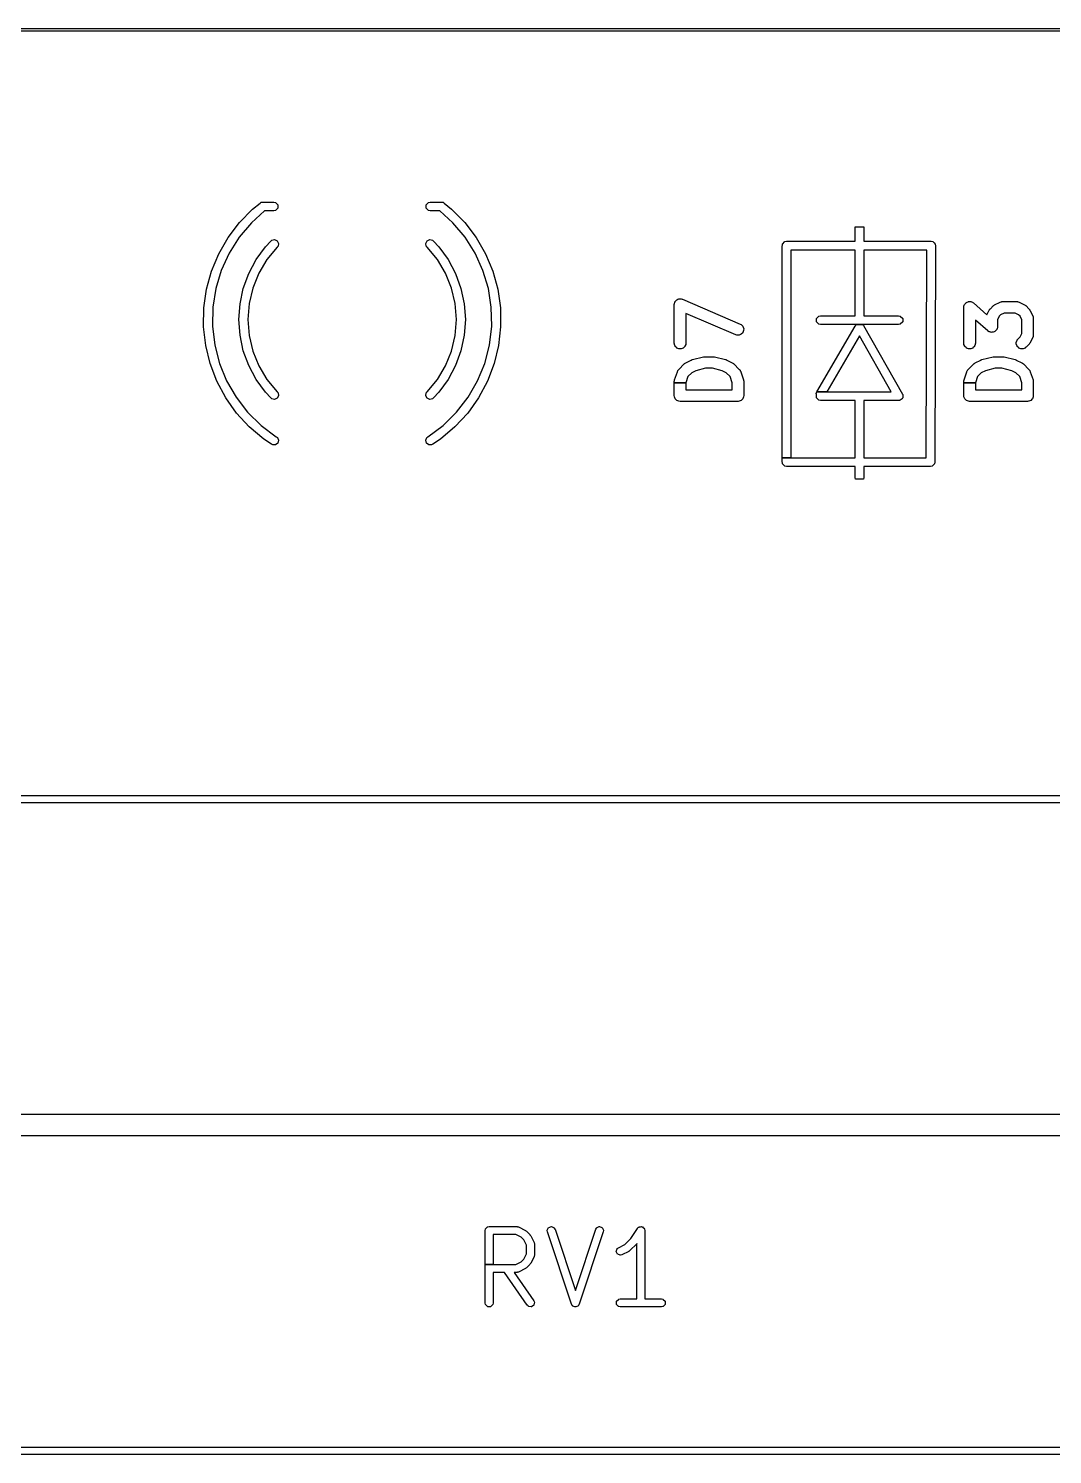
# Model space of a CAD drawing. Extents: x 110 to 212, y -82 to -34.
# Drawn here: x 142.03 to 156.18, y -57.67 to -37.98 of the extents above; entities that cross this region are included whole.
import ezdxf

# ---------------------------------------------------------------- set-up
doc = ezdxf.new("R2010")
doc.units = 0
doc.layers.add('BLACK', color=7, linetype='CONTINUOUS')

msp = doc.modelspace()

# ---------------------------------------------------------------- linework, layer by layer
at = {"layer": 'BLACK', "linetype": 'CONTINUOUS'}
for p, q in [((113.5, -37.98095), (194.5, -37.98095)), ((194.480954, -38.01905), (113.5, -38.01905)), ((144.943819, -40.659315), (145.125458, -40.473642)), ((145.287469, -40.5), (145.108235, -40.662879)), ((145.125458, -40.473642), (145.227232, -40.392965)), ((145.227232, -40.392965), (145.242515, -40.380861)), ((145.242515, -40.380861), (145.281472, -40.379242)), ((145.281472, -40.379242), (145.282612, -40.38)), ((145.282612, -40.38), (145.42, -40.38)), ((145.42, -40.5), (145.287469, -40.5)), ((145.42, -40.38), (145.442961, -40.384567)), ((145.442961, -40.495433), (145.42, -40.5)), ((145.442961, -40.384567), (145.475433, -40.417039)), ((145.475433, -40.462961), (145.442961, -40.495433)), ((145.475433, -40.417039), (145.475433, -40.462961)), ((147.524567, -40.417039), (147.557039, -40.384567)), ((147.524567, -40.462961), (147.524567, -40.417039)), ((147.557039, -40.495433), (147.524567, -40.462961)), ((147.557039, -40.384567), (147.58, -40.38)), ((147.58, -40.5), (147.557039, -40.495433)), ((147.58, -40.38), (147.717388, -40.38)), ((147.71253, -40.5), (147.58, -40.5)), ((147.891764, -40.66288), (147.71253, -40.5)), ((147.717388, -40.38), (147.718528, -40.379242)), ((147.718528, -40.379242), (147.757485, -40.380861)), ((147.757485, -40.380861), (147.772768, -40.392965)), ((147.772768, -40.392965), (147.772767, -40.392966)), ((147.772767, -40.392966), (147.874541, -40.473643)), ((147.874541, -40.473643), (148.05618, -40.659316)), ((144.787065, -40.866427), (144.943819, -40.659315)), ((145.108235, -40.662879), (144.940278, -40.863264)), ((148.059721, -40.863265), (147.891764, -40.66288)), ((148.05618, -40.659316), (148.212934, -40.866428)), ((153.45, -40.92), (153.45, -40.72)), ((153.45, -40.72), (153.57, -40.72)), ((153.57, -40.72), (153.57, -40.92)), ((144.657702, -41.091666), (144.787065, -40.866427)), ((144.940278, -40.863264), (144.800947, -41.084512)), ((145.301185, -40.99584), (145.376801, -40.917401)), ((145.3768, -40.917401), (145.390329, -40.903364)), ((145.376801, -40.917401), (145.3768, -40.917401)), ((145.390329, -40.903364), (145.428721, -40.896557)), ((145.428721, -40.896557), (145.463781, -40.913616)), ((145.463781, -40.913616), (145.482119, -40.948025)), ((145.482119, -40.948025), (145.476729, -40.986641)), ((147.517881, -40.948025), (147.536219, -40.913616)), ((147.523271, -40.986641), (147.517881, -40.948025)), ((147.536219, -40.913616), (147.571279, -40.896557)), ((147.571279, -40.896557), (147.609671, -40.903364)), ((147.609671, -40.903364), (147.6232, -40.917401)), ((147.6232, -40.917401), (147.623199, -40.917401)), ((147.623199, -40.917401), (147.698815, -40.99584)), ((148.199052, -41.084512), (148.059721, -40.863265)), ((148.212934, -40.866428), (148.342297, -41.091666)), ((152.444567, -40.957039), (152.477039, -40.924567)), ((152.444567, -40.967039), (152.444567, -40.957039)), ((152.477039, -40.924567), (152.5, -40.92)), ((152.5, -40.92), (153.45, -40.92)), ((153.57, -40.92), (154.5, -40.92)), ((154.5, -40.92), (154.522961, -40.924567)), ((154.522961, -40.924567), (154.523037, -40.924643)), ((154.523037, -40.924643), (154.523146, -40.924644)), ((154.523146, -40.924644), (154.539252, -40.940858)), ((154.539252, -40.940858), (154.555433, -40.957039)), ((154.555433, -40.957039), (154.555433, -40.957147)), ((154.555433, -40.957147), (154.555509, -40.957224)), ((154.555509, -40.957224), (154.56, -40.9802)), ((144.557798, -41.331429), (144.657702, -41.091666)), ((144.800947, -41.084512), (144.692799, -41.322561)), ((145.173243, -41.172225), (145.301185, -40.99584)), ((145.463201, -41.000678), (145.322681, -41.170833)), ((145.476729, -40.986641), (145.4632, -41.000677)), ((145.4632, -41.000677), (145.463201, -41.000678)), ((147.5368, -41.000677), (147.523271, -40.986641)), ((147.536799, -41.000678), (147.5368, -41.000677)), ((147.677319, -41.170833), (147.536799, -41.000678)), ((147.698815, -40.99584), (147.826757, -41.172225)), ((148.3072, -41.322561), (148.199052, -41.084512)), ((148.342297, -41.091666), (148.442201, -41.33143)), ((152.44, -40.99), (152.444567, -40.967039)), ((152.44, -43.91), (152.44, -40.99)), ((153.45, -41.04), (152.56, -41.04)), ((152.56, -41.04), (152.56, -43.91)), ((153.45, -41.95), (153.45, -41.04)), ((154.439799, -41.04), (153.57, -41.04)), ((153.57, -41.04), (153.57, -41.95)), ((154.4302, -43.91), (154.439799, -41.04)), ((154.56, -40.9802), (154.55, -43.970201)), ((144.488952, -41.581884), (144.557798, -41.331429)), ((144.692799, -41.322561), (144.617818, -41.573044)), ((145.071061, -41.364683), (145.173243, -41.172225)), ((145.322681, -41.170833), (145.209811, -41.360462)), ((147.790189, -41.360462), (147.677319, -41.170833)), ((147.826757, -41.172225), (147.928939, -41.364683)), ((148.382181, -41.573044), (148.3072, -41.322561)), ((148.442201, -41.33143), (148.511047, -41.581884)), ((144.996622, -41.569476), (145.071061, -41.364683)), ((145.209811, -41.360462), (145.127241, -41.56511)), ((147.872759, -41.56511), (147.790189, -41.360462)), ((147.928939, -41.364683), (148.003378, -41.569476)), ((144.452265, -41.839025), (144.488952, -41.581884)), ((144.617818, -41.573044), (144.577382, -41.831362)), ((144.951373, -41.782628), (144.996622, -41.569476)), ((145.127241, -41.56511), (145.07691, -41.779971)), ((147.92309, -41.779971), (147.872759, -41.56511)), ((148.003378, -41.569476), (148.048627, -41.782628)), ((148.422617, -41.831362), (148.382181, -41.573044)), ((148.511047, -41.581884), (148.547734, -41.839025)), ((150.957912, -41.762795), (150.963316, -41.74975)), ((150.963316, -41.74975), (150.963837, -41.748968)), ((150.963837, -41.748968), (150.963853, -41.748932)), ((150.963853, -41.748932), (150.964145, -41.748506)), ((150.964145, -41.748506), (150.964394, -41.748134)), ((150.964394, -41.748134), (150.964418, -41.748109)), ((150.964418, -41.748109), (150.964955, -41.747329)), ((150.964955, -41.747329), (150.975073, -41.737453)), ((150.975073, -41.737453), (150.985092, -41.727436)), ((150.985092, -41.727436), (150.985879, -41.726908)), ((150.985879, -41.726908), (150.985904, -41.726885)), ((150.985904, -41.726885), (150.986272, -41.726645)), ((150.986272, -41.726645), (150.986705, -41.726356)), ((150.986705, -41.726356), (150.986741, -41.72634)), ((150.986741, -41.72634), (150.987534, -41.725826)), ((150.987534, -41.725826), (151.00066, -41.720574)), ((151.00066, -41.720574), (151.01375, -41.715153)), ((151.01375, -41.715153), (151.014672, -41.714969)), ((151.014672, -41.714969), (151.014702, -41.714958)), ((151.014702, -41.714958), (151.015185, -41.714867)), ((151.015185, -41.714867), (151.015663, -41.714773)), ((151.015663, -41.714773), (151.015694, -41.714773)), ((151.015694, -41.714773), (151.016622, -41.7146)), ((151.016622, -41.7146), (151.030802, -41.714773)), ((151.030802, -41.714773), (151.044927, -41.714773)), ((151.044927, -41.714773), (151.04585, -41.714956)), ((151.04585, -41.714956), (151.045887, -41.714957)), ((151.045887, -41.714957), (151.047332, -41.71519)), ((151.047332, -41.71519), (151.061349, -41.719629)), ((151.061349, -41.719629), (151.061809, -41.7198)), ((151.061809, -41.7198), (151.861809, -42.062658)), ((144.448322, -42.098739), (144.452265, -41.839025)), ((144.577382, -41.831362), (144.572231, -42.092776)), ((144.936192, -42), (144.951373, -41.782628)), ((145.07691, -41.779971), (145.060001, -42)), ((147.939999, -42), (147.92309, -41.779971)), ((148.048627, -41.782628), (148.063808, -42)), ((148.427768, -42.092776), (148.422617, -41.831362)), ((148.547734, -41.839025), (148.551677, -42.098739)), ((150.950295, -41.793332), (150.950319, -41.792842)), ((150.950295, -42.326666), (150.950295, -41.793332)), ((150.950319, -41.792842), (150.95176, -41.77821)), ((150.95176, -41.77821), (150.952115, -41.776791)), ((150.952115, -41.776791), (150.952128, -41.776759)), ((150.952128, -41.776759), (150.952324, -41.775836)), ((150.952324, -41.775836), (150.957912, -41.762795)), ((151.798781, -42.209722), (151.110295, -41.914655)), ((151.110295, -41.914655), (151.110295, -42.326666)), ((154.950295, -41.831428), (154.950319, -41.830938)), ((154.950295, -42.326666), (154.950295, -41.831428)), ((154.950319, -41.830938), (154.95104, -41.823609)), ((154.950937, -41.822054), (154.951189, -41.820122)), ((154.95104, -41.823609), (154.950937, -41.822054)), ((154.951189, -41.820122), (154.951463, -41.819308)), ((154.951463, -41.819308), (154.95176, -41.816305)), ((154.95176, -41.816305), (154.952117, -41.814883)), ((154.952117, -41.814883), (154.956715, -41.80378)), ((154.956715, -41.80378), (154.960565, -41.792399)), ((154.960565, -41.792399), (154.961536, -41.790711)), ((154.961536, -41.790711), (154.962662, -41.789422)), ((154.962662, -41.789422), (154.963317, -41.787844)), ((154.963317, -41.787844), (154.964399, -41.786225)), ((154.964399, -41.786225), (154.972886, -41.777736)), ((154.972886, -41.777736), (154.980808, -41.768684)), ((154.980808, -41.768684), (154.982353, -41.767496)), ((154.982353, -41.767496), (154.983884, -41.766738)), ((154.983884, -41.766738), (154.985092, -41.765531)), ((154.985092, -41.765531), (154.986713, -41.764449)), ((154.986713, -41.764449), (154.997809, -41.759851)), ((154.997809, -41.759851), (155.008587, -41.754523)), ((155.008587, -41.754523), (155.010469, -41.754016)), ((155.010469, -41.754016), (155.012173, -41.753901)), ((155.012173, -41.753901), (155.013751, -41.753249)), ((155.013751, -41.753249), (155.015663, -41.752869)), ((155.015663, -41.752869), (155.02768, -41.752869)), ((155.02768, -41.752869), (155.039668, -41.75207)), ((155.039668, -41.75207), (155.041603, -41.752323)), ((155.041603, -41.752323), (155.043217, -41.752869)), ((155.043217, -41.752869), (155.044927, -41.752869)), ((155.044927, -41.752869), (155.04684, -41.75325)), ((155.04684, -41.75325), (155.057941, -41.757848)), ((155.057941, -41.757848), (155.069324, -41.761698)), ((155.069324, -41.761698), (155.07063, -41.762366)), ((155.07063, -41.762366), (155.073083, -41.764119)), ((155.073083, -41.764119), (155.073878, -41.764449)), ((155.073878, -41.764449), (155.075499, -41.765532)), ((155.075499, -41.765532), (155.076606, -41.766639)), ((155.076606, -41.766639), (155.082591, -41.770918)), ((155.082591, -41.770918), (155.082976, -41.771222)), ((155.082976, -41.771222), (155.270058, -41.934919)), ((155.270058, -41.934919), (155.301598, -41.871841)), ((155.301598, -41.871841), (155.301838, -41.871414)), ((155.301838, -41.871414), (155.305578, -41.865468)), ((155.305578, -41.865468), (155.306174, -41.864034)), ((155.306174, -41.864034), (155.306927, -41.862778)), ((155.306927, -41.862778), (155.308416, -41.860962)), ((155.308416, -41.860962), (155.309671, -41.85897)), ((155.309671, -41.85897), (155.310625, -41.857858)), ((155.310625, -41.857858), (155.311802, -41.856836)), ((155.311802, -41.856836), (155.316254, -41.851413)), ((155.316254, -41.851413), (155.316583, -41.851049)), ((155.316583, -41.851049), (155.354678, -41.812954)), ((155.354678, -41.812954), (155.355042, -41.812625)), ((155.355042, -41.812625), (155.360465, -41.808173)), ((155.360465, -41.808173), (155.361487, -41.806996)), ((155.361487, -41.806996), (155.362599, -41.806042)), ((155.362599, -41.806042), (155.364591, -41.804787)), ((155.364591, -41.804787), (155.366407, -41.803298)), ((155.366407, -41.803298), (155.367663, -41.802545)), ((155.367663, -41.802545), (155.369097, -41.801949)), ((155.369097, -41.801949), (155.375043, -41.798209)), ((155.375043, -41.798209), (155.37547, -41.797969)), ((155.37547, -41.797969), (155.451661, -41.759874)), ((155.458636, -41.93527), (155.438899, -41.955007)), ((155.451661, -41.759874), (155.45211, -41.759676)), ((155.45211, -41.759676), (155.465842, -41.754421)), ((155.506323, -41.911428), (155.458636, -41.93527)), ((155.465842, -41.754421), (155.467274, -41.754104)), ((155.467274, -41.754104), (155.46915, -41.75397)), ((155.46915, -41.75397), (155.470893, -41.753249)), ((155.470893, -41.753249), (155.472316, -41.752893)), ((155.472316, -41.752893), (155.486948, -41.751452)), ((155.486948, -41.751452), (155.487438, -41.751428)), ((155.487438, -41.751428), (155.677914, -41.751428)), ((155.659029, -41.911428), (155.506323, -41.911428)), ((155.706715, -41.935271), (155.659029, -41.911428)), ((155.677914, -41.751428), (155.678404, -41.751452)), ((155.678404, -41.751452), (155.693036, -41.752893)), ((155.693036, -41.752893), (155.694459, -41.75325)), ((155.694459, -41.75325), (155.696198, -41.75397)), ((155.696198, -41.75397), (155.698077, -41.754104)), ((155.698077, -41.754104), (155.69951, -41.754421)), ((155.69951, -41.754421), (155.713242, -41.759676)), ((155.726452, -41.955007), (155.706715, -41.935271)), ((155.713242, -41.759676), (155.713691, -41.759874)), ((155.713691, -41.759874), (155.789881, -41.797969)), ((155.789881, -41.797969), (155.790309, -41.798209)), ((155.790309, -41.798209), (155.796252, -41.801949)), ((155.796252, -41.801949), (155.797684, -41.802543)), ((155.797684, -41.802543), (155.798943, -41.803297)), ((155.798943, -41.803297), (155.800759, -41.804787)), ((155.800759, -41.804787), (155.802752, -41.806042)), ((155.802752, -41.806042), (155.803866, -41.806997)), ((155.803866, -41.806997), (155.804889, -41.808177)), ((155.804889, -41.808177), (155.810308, -41.812624)), ((155.810308, -41.812624), (155.810671, -41.812953)), ((155.810671, -41.812953), (155.848767, -41.851048)), ((155.848767, -41.851048), (155.849097, -41.851412)), ((155.849097, -41.851412), (155.853545, -41.856832)), ((155.853545, -41.856832), (155.854726, -41.857856)), ((155.854726, -41.857856), (155.855682, -41.858971)), ((155.855682, -41.858971), (155.856934, -41.86096)), ((155.856934, -41.86096), (155.858425, -41.862777)), ((155.858425, -41.862777), (155.859179, -41.864036)), ((155.859179, -41.864036), (155.859773, -41.86547)), ((155.859773, -41.86547), (155.863514, -41.871414)), ((155.863514, -41.871414), (155.863754, -41.871841)), ((155.863754, -41.871841), (155.901849, -41.948032)), ((155.901849, -41.948032), (155.902047, -41.948481)), ((144.477187, -42.356875), (144.448322, -42.098739)), ((144.572231, -42.092776), (144.602461, -42.352487)), ((144.951373, -42.217372), (144.936192, -42)), ((145.060001, -42), (145.07691, -42.220029)), ((147.92309, -42.220029), (147.939999, -42)), ((148.063808, -42), (148.048627, -42.217372)), ((148.397538, -42.352487), (148.427768, -42.092776)), ((148.551677, -42.098739), (148.522812, -42.356875)), ((151.861809, -42.062658), (151.862249, -42.062873)), ((151.862249, -42.062873), (151.87513, -42.069961)), ((151.87513, -42.069961), (151.876298, -42.07085)), ((151.876298, -42.07085), (151.896736, -42.091794)), ((151.896736, -42.091794), (151.8978, -42.093429)), ((151.8978, -42.093429), (151.908668, -42.120599)), ((151.908668, -42.120599), (151.909026, -42.122517)), ((151.909026, -42.122517), (151.90867, -42.151778)), ((152.914567, -41.987039), (152.947039, -41.954567)), ((152.914567, -42.032961), (152.914567, -41.987039)), ((152.947039, -42.065433), (152.914567, -42.032961)), ((152.918153, -42.999803), (153.448153, -42.089803)), ((152.947039, -41.954567), (152.97, -41.95)), ((152.97, -42.07), (152.947039, -42.065433)), ((152.97, -41.95), (153.45, -41.95)), ((153.468195, -42.07), (152.97, -42.07)), ((153.448153, -42.089803), (153.462545, -42.073515)), ((153.462545, -42.073515), (153.462645, -42.073155)), ((153.462645, -42.073155), (153.463085, -42.072904)), ((153.463085, -42.072904), (153.463655, -42.07226)), ((153.463655, -42.07226), (153.464708, -42.071981)), ((153.464708, -42.071981), (153.468195, -42.07)), ((153.468195, -42.07), (153.553208, -42.07)), ((153.553208, -42.07), (153.468195, -42.07)), ((153.553208, -42.07), (153.562162, -42.08035)), ((154.05, -42.07), (153.553208, -42.07)), ((153.562162, -42.08035), (154.102162, -43.03035)), ((153.57, -41.95), (154.05, -41.95)), ((154.05, -41.95), (154.072961, -41.954567)), ((154.072961, -42.065433), (154.05, -42.07)), ((154.072961, -41.954567), (154.105433, -41.987039)), ((154.105433, -42.032961), (154.072961, -42.065433)), ((154.105433, -41.987039), (154.105433, -42.032961)), ((155.282377, -42.158301), (155.110295, -42.007729)), ((155.110295, -42.007729), (155.110295, -42.326666)), ((155.400952, -42.143298), (155.392457, -42.151791)), ((155.402036, -42.141675), (155.400952, -42.143298)), ((155.402688, -42.1401), (155.402036, -42.141675)), ((155.403814, -42.138814), (155.402688, -42.1401)), ((155.404787, -42.137123), (155.403814, -42.138814)), ((155.408636, -42.12574), (155.404787, -42.137123)), ((155.413235, -42.11464), (155.408636, -42.12574)), ((155.413592, -42.113216), (155.413235, -42.11464)), ((155.413886, -42.110218), (155.413592, -42.113216)), ((155.414163, -42.109403), (155.413886, -42.110218)), ((155.414416, -42.107466), (155.414163, -42.109403)), ((155.415033, -42.098584), (155.414311, -42.105904)), ((155.414311, -42.105904), (155.414416, -42.107466)), ((155.415057, -42.098094), (155.415033, -42.098584)), ((155.438899, -41.955007), (155.415057, -42.002692)), ((155.415057, -42.002692), (155.415057, -42.098094)), ((155.750295, -42.002693), (155.726452, -41.955007)), ((155.750295, -42.193495), (155.750295, -42.002693)), ((155.902047, -41.948481), (155.907302, -41.962213)), ((155.907302, -41.962213), (155.90762, -41.963647)), ((155.90762, -41.963647), (155.907752, -41.965525)), ((155.907752, -41.965525), (155.908473, -41.967263)), ((155.908473, -41.967263), (155.90883, -41.968687)), ((155.90883, -41.968687), (155.910271, -41.983319)), ((155.910271, -41.983319), (155.910295, -41.983809)), ((155.910295, -41.983809), (155.910295, -42.21238)), ((144.996622, -42.430524), (144.951373, -42.217372)), ((145.07691, -42.220029), (145.127241, -42.43489)), ((147.872759, -42.43489), (147.92309, -42.220029)), ((148.048627, -42.217372), (148.003378, -42.430524)), ((150.950319, -42.327156), (150.950295, -42.326666)), ((150.95176, -42.341788), (150.950319, -42.327156)), ((150.952117, -42.343211), (150.95176, -42.341788)), ((151.10883, -42.341788), (151.108473, -42.343211)), ((151.110271, -42.327156), (151.10883, -42.341788)), ((151.110295, -42.326666), (151.110271, -42.327156)), ((151.799241, -42.209893), (151.798781, -42.209722)), ((151.813257, -42.214332), (151.799241, -42.209893)), ((151.814706, -42.214565), (151.813257, -42.214332)), ((151.843968, -42.214922), (151.814706, -42.214565)), ((151.845886, -42.214564), (151.843968, -42.214922)), ((151.873056, -42.203696), (151.845886, -42.214564)), ((151.874691, -42.202632), (151.873056, -42.203696)), ((151.895634, -42.182193), (151.874691, -42.202632)), ((151.896738, -42.180585), (151.895634, -42.182193)), ((151.908266, -42.153687), (151.896738, -42.180585)), ((151.90867, -42.151778), (151.908266, -42.153687)), ((153.507305, -42.226675), (153.056907, -43)), ((153.946879, -43), (153.507305, -42.226675)), ((154.950319, -42.327156), (154.950295, -42.326666)), ((154.95176, -42.341788), (154.950319, -42.327156)), ((154.952117, -42.343211), (154.95176, -42.341788)), ((155.10883, -42.341788), (155.108473, -42.343211)), ((155.110271, -42.327156), (155.10883, -42.341788)), ((155.110295, -42.326666), (155.110271, -42.327156)), ((155.282762, -42.158606), (155.282377, -42.158301)), ((155.288748, -42.162885), (155.282762, -42.158606)), ((155.289853, -42.16399), (155.288748, -42.162885)), ((155.291476, -42.165073), (155.289853, -42.16399)), ((155.292265, -42.1654), (155.291476, -42.165073)), ((155.294722, -42.167156), (155.292265, -42.1654)), ((155.296028, -42.167824), (155.294722, -42.167156)), ((155.307409, -42.171673), (155.296028, -42.167824)), ((155.318511, -42.176272), (155.307409, -42.171673)), ((155.320425, -42.176653), (155.318511, -42.176272)), ((155.322132, -42.176653), (155.320425, -42.176653)), ((155.323749, -42.1772), (155.322132, -42.176653)), ((155.325684, -42.177453), (155.323749, -42.1772)), ((155.337682, -42.176653), (155.325684, -42.177453)), ((155.349689, -42.176653), (155.337682, -42.176653)), ((155.351603, -42.176272), (155.349689, -42.176653)), ((155.353177, -42.175619), (155.351603, -42.176272)), ((155.354882, -42.175506), (155.353177, -42.175619)), ((155.356767, -42.174999), (155.354882, -42.175506)), ((155.367543, -42.169668), (155.356767, -42.174999)), ((155.378638, -42.165074), (155.367543, -42.169668)), ((155.380262, -42.163989), (155.378638, -42.165074)), ((155.381467, -42.162783), (155.380262, -42.163989)), ((155.382997, -42.162027), (155.381467, -42.162783)), ((155.384544, -42.160837), (155.382997, -42.162027)), ((155.392457, -42.151791), (155.384544, -42.160837)), ((155.675545, -42.312034), (155.675926, -42.310121)), ((155.675545, -42.341296), (155.675545, -42.312034)), ((155.675926, -42.343209), (155.675545, -42.341296)), ((155.675926, -42.310121), (155.687125, -42.283085)), ((155.687125, -42.283085), (155.687879, -42.281826)), ((155.687879, -42.281826), (155.697207, -42.27046)), ((155.697207, -42.27046), (155.697536, -42.270096)), ((155.697536, -42.270096), (155.726453, -42.241179)), ((155.726453, -42.241179), (155.750295, -42.193495)), ((155.853547, -42.339353), (155.849097, -42.344777)), ((155.854724, -42.338334), (155.853547, -42.339353)), ((155.855682, -42.337217), (155.854724, -42.338334)), ((155.856931, -42.335229), (155.855682, -42.337217)), ((155.858424, -42.333413), (155.856931, -42.335229)), ((155.85918, -42.332153), (155.858424, -42.333413)), ((155.859777, -42.33071), (155.85918, -42.332153)), ((155.863513, -42.324776), (155.859777, -42.33071)), ((155.863754, -42.324348), (155.863513, -42.324776)), ((155.901849, -42.248157), (155.863754, -42.324348)), ((155.902047, -42.247708), (155.901849, -42.248157)), ((155.907302, -42.233976), (155.902047, -42.247708)), ((155.90762, -42.232542), (155.907302, -42.233976)), ((155.907752, -42.230664), (155.90762, -42.232542)), ((155.908473, -42.228927), (155.907752, -42.230664)), ((155.90883, -42.227502), (155.908473, -42.228927)), ((155.910271, -42.21287), (155.90883, -42.227502)), ((155.910295, -42.21238), (155.910271, -42.21287)), ((144.538398, -42.609304), (144.477187, -42.356875)), ((144.602461, -42.352487), (144.667517, -42.605728)), ((145.071061, -42.635317), (144.996622, -42.430524)), ((145.127241, -42.43489), (145.209811, -42.639538)), ((147.790189, -42.639538), (147.872759, -42.43489)), ((148.003378, -42.430524), (147.928939, -42.635317)), ((148.332482, -42.605728), (148.397538, -42.352487)), ((148.522812, -42.356875), (148.461601, -42.609304)), ((150.963316, -42.370247), (150.952117, -42.343211)), ((150.964399, -42.37187), (150.963316, -42.370247)), ((150.985091, -42.392562), (150.964399, -42.37187)), ((150.986714, -42.393645), (150.985091, -42.392562)), ((151.01375, -42.404844), (150.986714, -42.393645)), ((151.015663, -42.405225), (151.01375, -42.404844)), ((151.044927, -42.405225), (151.015663, -42.405225)), ((151.04684, -42.404844), (151.044927, -42.405225)), ((151.073876, -42.393645), (151.04684, -42.404844)), ((151.075499, -42.392562), (151.073876, -42.393645)), ((151.096191, -42.37187), (151.075499, -42.392562)), ((151.097274, -42.370247), (151.096191, -42.37187)), ((151.108473, -42.343211), (151.097274, -42.370247)), ((151.201367, -42.553816), (151.353749, -42.51572)), ((151.353749, -42.51572), (151.354229, -42.515625)), ((151.354229, -42.515625), (151.356155, -42.515339)), ((151.356155, -42.515339), (151.356612, -42.515151)), ((151.356612, -42.515151), (151.35803, -42.514797)), ((151.35803, -42.514797), (151.363428, -42.514265)), ((151.363428, -42.514265), (151.368775, -42.513475)), ((151.368775, -42.513475), (151.37024, -42.513475)), ((151.37024, -42.513475), (151.370723, -42.513546)), ((151.370723, -42.513546), (151.372663, -42.513356)), ((151.372663, -42.513356), (151.373152, -42.513332)), ((151.373152, -42.513332), (151.487438, -42.513332)), ((151.487438, -42.513332), (151.487927, -42.513356)), ((151.487927, -42.513356), (151.489867, -42.513546)), ((151.489867, -42.513546), (151.490351, -42.513475)), ((151.490351, -42.513475), (151.491815, -42.513475)), ((151.491815, -42.513475), (151.497161, -42.514265)), ((151.497161, -42.514265), (151.50256, -42.514797)), ((151.50256, -42.514797), (151.503981, -42.515153)), ((151.503981, -42.515153), (151.504431, -42.515339)), ((151.504431, -42.515339), (151.506361, -42.515625)), ((151.506361, -42.515625), (151.506842, -42.51572)), ((151.506842, -42.51572), (151.659223, -42.553816)), ((154.963316, -42.370247), (154.952117, -42.343211)), ((154.964399, -42.37187), (154.963316, -42.370247)), ((154.985091, -42.392562), (154.964399, -42.37187)), ((154.986714, -42.393645), (154.985091, -42.392562)), ((155.01375, -42.404844), (154.986714, -42.393645)), ((155.015663, -42.405225), (155.01375, -42.404844)), ((155.044927, -42.405225), (155.015663, -42.405225)), ((155.04684, -42.404844), (155.044927, -42.405225)), ((155.073876, -42.393645), (155.04684, -42.404844)), ((155.075499, -42.392562), (155.073876, -42.393645)), ((155.096191, -42.37187), (155.075499, -42.392562)), ((155.097274, -42.370247), (155.096191, -42.37187)), ((155.108473, -42.343211), (155.097274, -42.370247)), ((155.201367, -42.553816), (155.353749, -42.51572)), ((155.353749, -42.51572), (155.354229, -42.515625)), ((155.354229, -42.515625), (155.356155, -42.515339)), ((155.356155, -42.515339), (155.356612, -42.515151)), ((155.356612, -42.515151), (155.35803, -42.514797)), ((155.35803, -42.514797), (155.363428, -42.514265)), ((155.363428, -42.514265), (155.368775, -42.513475)), ((155.368775, -42.513475), (155.37024, -42.513475)), ((155.37024, -42.513475), (155.370723, -42.513546)), ((155.370723, -42.513546), (155.372663, -42.513356)), ((155.372663, -42.513356), (155.373152, -42.513332)), ((155.373152, -42.513332), (155.487438, -42.513332)), ((155.487438, -42.513332), (155.487927, -42.513356)), ((155.487927, -42.513356), (155.489867, -42.513546)), ((155.489867, -42.513546), (155.490351, -42.513475)), ((155.490351, -42.513475), (155.491815, -42.513475)), ((155.491815, -42.513475), (155.497161, -42.514265)), ((155.497161, -42.514265), (155.50256, -42.514797)), ((155.50256, -42.514797), (155.503981, -42.515153)), ((155.503981, -42.515153), (155.504431, -42.515339)), ((155.504431, -42.515339), (155.506361, -42.515625)), ((155.506361, -42.515625), (155.506842, -42.51572)), ((155.506842, -42.51572), (155.659223, -42.553816)), ((155.687124, -42.370246), (155.675926, -42.343209)), ((155.688207, -42.371869), (155.687124, -42.370246)), ((155.7089, -42.392562), (155.688207, -42.371869)), ((155.710523, -42.393645), (155.7089, -42.392562)), ((155.737559, -42.404844), (155.710523, -42.393645)), ((155.739472, -42.405225), (155.737559, -42.404844)), ((155.768734, -42.405225), (155.739472, -42.405225)), ((155.770647, -42.404844), (155.768734, -42.405225)), ((155.797684, -42.393646), (155.770647, -42.404844)), ((155.798943, -42.392892), (155.797684, -42.393646)), ((155.810308, -42.383565), (155.798943, -42.392892)), ((155.810671, -42.383236), (155.810308, -42.383565)), ((155.848767, -42.345141), (155.810671, -42.383236)), ((155.849097, -42.344777), (155.848767, -42.345141)), ((144.630977, -42.85199), (144.538398, -42.609304)), ((144.667517, -42.605728), (144.766205, -42.847853)), ((145.173243, -42.827775), (145.071061, -42.635317)), ((145.209811, -42.639538), (145.322681, -42.829167)), ((147.677319, -42.829167), (147.790189, -42.639538)), ((147.928939, -42.635317), (147.826757, -42.827775)), ((148.233794, -42.847853), (148.332482, -42.605728)), ((148.461601, -42.609304), (148.369022, -42.851989)), ((150.954401, -42.834701), (150.992496, -42.720415)), ((150.992496, -42.720415), (150.992673, -42.719958)), ((150.992673, -42.719958), (150.998667, -42.706533)), ((150.998667, -42.706533), (150.999455, -42.705296)), ((150.999455, -42.705296), (151.000689, -42.703872)), ((151.000689, -42.703872), (151.001411, -42.702131)), ((151.001411, -42.702131), (151.002165, -42.700873)), ((151.002165, -42.700873), (151.011492, -42.689508)), ((151.011492, -42.689508), (151.011821, -42.689144)), ((151.011821, -42.689144), (151.088011, -42.612954)), ((151.088011, -42.612954), (151.088374, -42.612626)), ((151.088374, -42.612626), (151.093799, -42.608171)), ((151.093799, -42.608171), (151.094821, -42.606995)), ((151.094821, -42.606995), (151.095931, -42.606043)), ((151.095931, -42.606043), (151.097916, -42.604791)), ((151.097916, -42.604791), (151.099741, -42.603296)), ((151.099741, -42.603296), (151.100998, -42.602543)), ((151.100998, -42.602543), (151.102437, -42.601946)), ((151.102437, -42.601946), (151.108376, -42.598209)), ((151.108376, -42.598209), (151.108803, -42.597969)), ((151.108803, -42.597969), (151.184994, -42.559874)), ((151.19197, -42.735269), (151.138311, -42.788928)), ((151.184994, -42.559874), (151.185439, -42.559678)), ((151.185439, -42.559678), (151.186026, -42.559452)), ((151.186026, -42.559452), (151.187052, -42.558906)), ((151.187052, -42.558906), (151.193147, -42.556726)), ((151.248688, -42.70691), (151.19197, -42.735269)), ((151.193147, -42.556726), (151.199176, -42.554421)), ((151.199176, -42.554421), (151.200303, -42.55417)), ((151.200303, -42.55417), (151.200901, -42.553957)), ((151.200901, -42.553957), (151.201367, -42.553816)), ((151.383004, -42.673332), (151.248688, -42.70691)), ((151.477586, -42.673332), (151.383004, -42.673332)), ((151.611898, -42.70691), (151.477586, -42.673332)), ((151.668618, -42.73527), (151.611898, -42.70691)), ((151.659223, -42.553816), (151.65969, -42.553958)), ((151.65969, -42.553958), (151.660281, -42.554169)), ((151.660281, -42.554169), (151.661414, -42.554421)), ((151.661414, -42.554421), (151.667441, -42.556726)), ((151.667441, -42.556726), (151.673538, -42.558906)), ((151.722279, -42.78893), (151.668618, -42.73527)), ((151.673538, -42.558906), (151.674561, -42.559452)), ((151.674561, -42.559452), (151.675149, -42.559677)), ((151.675149, -42.559677), (151.675596, -42.559874)), ((151.675596, -42.559874), (151.751786, -42.597969)), ((151.751786, -42.597969), (151.752214, -42.598209)), ((151.752214, -42.598209), (151.758157, -42.601949)), ((151.758157, -42.601949), (151.759589, -42.602543)), ((151.759589, -42.602543), (151.760848, -42.603297)), ((151.760848, -42.603297), (151.762664, -42.604787)), ((151.762664, -42.604787), (151.764657, -42.606042)), ((151.764657, -42.606042), (151.765771, -42.606997)), ((151.765771, -42.606997), (151.766794, -42.608177)), ((151.766794, -42.608177), (151.772214, -42.612625)), ((151.772214, -42.612625), (151.772578, -42.612954)), ((151.772578, -42.612954), (151.848769, -42.689144)), ((151.848769, -42.689144), (151.849098, -42.689508)), ((151.849098, -42.689508), (151.858425, -42.700873)), ((151.858425, -42.700873), (151.85918, -42.702132)), ((151.85918, -42.702132), (151.859901, -42.703873)), ((151.859901, -42.703873), (151.861134, -42.705295)), ((151.861134, -42.705295), (151.861923, -42.706533)), ((151.861923, -42.706533), (151.867917, -42.719958)), ((151.867917, -42.719958), (151.868094, -42.720415)), ((151.868094, -42.720415), (151.906189, -42.834701)), ((154.954401, -42.834701), (154.992496, -42.720415)), ((154.992496, -42.720415), (154.992673, -42.719958)), ((154.992673, -42.719958), (154.998667, -42.706533)), ((154.998667, -42.706533), (154.999455, -42.705296)), ((154.999455, -42.705296), (155.000689, -42.703872)), ((155.000689, -42.703872), (155.001411, -42.702131)), ((155.001411, -42.702131), (155.002165, -42.700873)), ((155.002165, -42.700873), (155.011492, -42.689508)), ((155.011492, -42.689508), (155.011821, -42.689144)), ((155.011821, -42.689144), (155.088011, -42.612954)), ((155.088011, -42.612954), (155.088374, -42.612626)), ((155.088374, -42.612626), (155.093799, -42.608171)), ((155.093799, -42.608171), (155.094821, -42.606995)), ((155.094821, -42.606995), (155.095931, -42.606043)), ((155.095931, -42.606043), (155.097916, -42.604791)), ((155.097916, -42.604791), (155.099741, -42.603296)), ((155.099741, -42.603296), (155.100998, -42.602543)), ((155.100998, -42.602543), (155.102437, -42.601946)), ((155.102437, -42.601946), (155.108376, -42.598209)), ((155.108376, -42.598209), (155.108803, -42.597969)), ((155.108803, -42.597969), (155.184994, -42.559874)), ((155.19197, -42.735269), (155.138311, -42.788928)), ((155.184994, -42.559874), (155.185439, -42.559678)), ((155.185439, -42.559678), (155.186026, -42.559452)), ((155.186026, -42.559452), (155.187052, -42.558906)), ((155.187052, -42.558906), (155.193147, -42.556726)), ((155.248688, -42.70691), (155.19197, -42.735269)), ((155.193147, -42.556726), (155.199176, -42.554421)), ((155.199176, -42.554421), (155.200303, -42.55417)), ((155.200303, -42.55417), (155.200901, -42.553957)), ((155.200901, -42.553957), (155.201367, -42.553816)), ((155.383004, -42.673332), (155.248688, -42.70691)), ((155.477586, -42.673332), (155.383004, -42.673332)), ((155.611898, -42.70691), (155.477586, -42.673332)), ((155.668618, -42.73527), (155.611898, -42.70691)), ((155.659223, -42.553816), (155.65969, -42.553958)), ((155.65969, -42.553958), (155.660281, -42.554169)), ((155.660281, -42.554169), (155.661414, -42.554421)), ((155.661414, -42.554421), (155.667441, -42.556726)), ((155.667441, -42.556726), (155.673538, -42.558906)), ((155.722279, -42.78893), (155.668618, -42.73527)), ((155.673538, -42.558906), (155.674561, -42.559452)), ((155.674561, -42.559452), (155.675149, -42.559677)), ((155.675149, -42.559677), (155.675596, -42.559874)), ((155.675596, -42.559874), (155.751786, -42.597969)), ((155.751786, -42.597969), (155.752214, -42.598209)), ((155.752214, -42.598209), (155.758157, -42.601949)), ((155.758157, -42.601949), (155.759589, -42.602543)), ((155.759589, -42.602543), (155.760848, -42.603297)), ((155.760848, -42.603297), (155.762664, -42.604787)), ((155.762664, -42.604787), (155.764657, -42.606042)), ((155.764657, -42.606042), (155.765771, -42.606997)), ((155.765771, -42.606997), (155.766794, -42.608177)), ((155.766794, -42.608177), (155.772214, -42.612625)), ((155.772214, -42.612625), (155.772578, -42.612954)), ((155.772578, -42.612954), (155.848769, -42.689144)), ((155.848769, -42.689144), (155.849098, -42.689508)), ((155.849098, -42.689508), (155.858425, -42.700873)), ((155.858425, -42.700873), (155.85918, -42.702132)), ((155.85918, -42.702132), (155.859901, -42.703873)), ((155.859901, -42.703873), (155.861134, -42.705295)), ((155.861134, -42.705295), (155.861923, -42.706533)), ((155.861923, -42.706533), (155.867917, -42.719958)), ((155.867917, -42.719958), (155.868094, -42.720415)), ((155.868094, -42.720415), (155.906189, -42.834701)), ((144.753443, -43.081051), (144.630977, -42.85199)), ((144.766205, -42.847853), (144.896713, -43.074417)), ((145.301185, -43.00416), (145.173243, -42.827775)), ((145.322681, -42.829167), (145.463201, -42.999322)), ((147.536799, -42.999322), (147.677319, -42.829167)), ((147.826757, -42.827775), (147.698815, -43.00416)), ((148.103286, -43.074416), (148.233794, -42.847853)), ((148.369022, -42.851989), (148.246556, -43.081051)), ((150.950295, -42.859999), (150.950319, -42.859509)), ((150.950295, -42.872977), (150.950295, -42.859999)), ((150.950295, -43.050475), (150.950295, -42.872977)), ((150.950295, -42.872977), (151.110295, -42.872977)), ((151.110295, -42.872977), (150.950295, -42.872977)), ((150.950319, -42.859509), (150.951006, -42.852521)), ((150.950897, -42.850973), (150.951008, -42.849512)), ((150.951006, -42.852521), (150.950897, -42.850973)), ((150.951008, -42.849512), (150.951528, -42.847219)), ((150.951528, -42.847219), (150.95176, -42.844876)), ((150.95176, -42.844876), (150.952116, -42.843455)), ((150.952116, -42.843455), (150.952713, -42.842011)), ((150.952713, -42.842011), (150.954269, -42.835173)), ((150.954269, -42.835173), (150.954401, -42.834701)), ((151.138311, -42.788928), (151.110295, -42.872977)), ((151.110295, -42.872977), (151.110295, -42.970475)), ((151.750295, -42.872978), (151.722279, -42.78893)), ((151.750295, -42.970475), (151.750295, -42.872978)), ((151.906189, -42.834701), (151.906322, -42.835174)), ((151.906322, -42.835174), (151.907877, -42.842015)), ((151.907877, -42.842015), (151.908473, -42.843453)), ((151.908473, -42.843453), (151.90883, -42.844878)), ((151.90883, -42.844878), (151.90906, -42.847221)), ((151.90906, -42.847221), (151.909581, -42.84951)), ((151.909581, -42.84951), (151.909693, -42.850975)), ((151.909693, -42.850975), (151.909582, -42.852523)), ((151.909582, -42.852523), (151.910271, -42.859509)), ((151.910271, -42.859509), (151.910295, -42.859999)), ((151.910295, -42.859999), (151.910295, -43.050475)), ((154.950295, -42.859999), (154.950319, -42.859509)), ((154.950295, -42.872977), (154.950295, -42.859999)), ((154.950295, -43.050475), (154.950295, -42.872977)), ((154.950295, -42.872977), (155.110295, -42.872977)), ((155.110295, -42.872977), (154.950295, -42.872977)), ((154.950319, -42.859509), (154.951006, -42.852521)), ((154.950897, -42.850973), (154.951008, -42.849512)), ((154.951006, -42.852521), (154.950897, -42.850973)), ((154.951008, -42.849512), (154.951528, -42.847219)), ((154.951528, -42.847219), (154.95176, -42.844876)), ((154.95176, -42.844876), (154.952116, -42.843455)), ((154.952116, -42.843455), (154.952713, -42.842011)), ((154.952713, -42.842011), (154.954269, -42.835173)), ((154.954269, -42.835173), (154.954401, -42.834701)), ((155.138311, -42.788928), (155.110295, -42.872977)), ((155.110295, -42.872977), (155.110295, -42.970475)), ((155.750295, -42.872978), (155.722279, -42.78893)), ((155.750295, -42.970475), (155.750295, -42.872978)), ((155.906189, -42.834701), (155.906322, -42.835174)), ((155.906322, -42.835174), (155.907877, -42.842015)), ((155.907877, -42.842015), (155.908473, -42.843453)), ((155.908473, -42.843453), (155.90883, -42.844878)), ((155.90883, -42.844878), (155.90906, -42.847221)), ((155.90906, -42.847221), (155.909581, -42.84951)), ((155.909581, -42.84951), (155.909693, -42.850975)), ((155.909693, -42.850975), (155.909582, -42.852523)), ((155.909582, -42.852523), (155.910271, -42.859509)), ((155.910271, -42.859509), (155.910295, -42.859999)), ((155.910295, -42.859999), (155.910295, -43.050475)), ((144.903838, -43.292826), (144.753443, -43.081051)), ((144.896713, -43.074417), (145.056647, -43.281262)), ((145.376801, -43.082599), (145.301185, -43.00416)), ((145.390329, -43.096636), (145.3768, -43.082599)), ((145.3768, -43.082599), (145.376801, -43.082599)), ((145.428721, -43.103443), (145.390329, -43.096636)), ((145.463781, -43.086384), (145.428721, -43.103443)), ((145.463201, -42.999322), (145.4632, -42.999323)), ((145.4632, -42.999323), (145.476729, -43.013359)), ((145.482119, -43.051975), (145.463781, -43.086384)), ((145.476729, -43.013359), (145.482119, -43.051975)), ((147.517881, -43.051975), (147.523271, -43.013359)), ((147.536219, -43.086384), (147.517881, -43.051975)), ((147.523271, -43.013359), (147.5368, -42.999323)), ((147.571279, -43.103443), (147.536219, -43.086384)), ((147.5368, -42.999323), (147.536799, -42.999322)), ((147.609671, -43.096636), (147.571279, -43.103443)), ((147.6232, -43.082599), (147.609671, -43.096636)), ((147.698815, -43.00416), (147.623199, -43.082599)), ((147.623199, -43.082599), (147.6232, -43.082599)), ((147.943352, -43.281261), (148.103286, -43.074416)), ((148.246556, -43.081051), (148.096161, -43.292826)), ((150.950319, -43.050965), (150.950295, -43.050475)), ((150.95176, -43.065597), (150.950319, -43.050965)), ((150.952117, -43.06702), (150.95176, -43.065597)), ((150.963316, -43.094056), (150.952117, -43.06702)), ((150.964399, -43.095679), (150.963316, -43.094056)), ((150.985091, -43.116371), (150.964399, -43.095679)), ((150.986714, -43.117454), (150.985091, -43.116371)), ((151.01375, -43.128653), (150.986714, -43.117454)), ((151.015173, -43.12901), (151.01375, -43.128653)), ((151.029805, -43.130451), (151.015173, -43.12901)), ((151.110295, -42.970475), (151.750295, -42.970475)), ((151.845417, -43.12901), (151.830785, -43.130451)), ((151.84684, -43.128653), (151.845417, -43.12901)), ((151.873876, -43.117454), (151.84684, -43.128653)), ((151.875499, -43.116371), (151.873876, -43.117454)), ((151.896191, -43.095679), (151.875499, -43.116371)), ((151.897274, -43.094056), (151.896191, -43.095679)), ((151.908473, -43.06702), (151.897274, -43.094056)), ((151.90883, -43.065597), (151.908473, -43.06702)), ((151.910271, -43.050965), (151.90883, -43.065597)), ((151.910295, -43.050475), (151.910271, -43.050965)), ((152.910543, -43.021943), (152.918085, -43)), ((152.914567, -43.03719), (152.910543, -43.021943)), ((152.914567, -43.082961), (152.914567, -43.03719)), ((152.947039, -43.115433), (152.914567, -43.082961)), ((152.918085, -43), (152.918153, -42.999803)), ((152.918085, -43), (153.056907, -43)), ((153.056907, -43), (152.918085, -43)), ((152.97, -43.12), (152.947039, -43.115433)), ((153.45, -43.12), (152.97, -43.12)), ((153.056907, -43), (153.946879, -43)), ((153.45, -43.91), (153.45, -43.12)), ((154.05, -43.12), (153.57, -43.12)), ((153.57, -43.12), (153.57, -43.91)), ((154.055288, -43.118948), (154.05, -43.12)), ((154.057432, -43.119538), (154.055288, -43.118948)), ((154.060182, -43.117974), (154.057432, -43.119538)), ((154.072961, -43.115433), (154.060182, -43.117974)), ((154.083902, -43.104491), (154.072961, -43.115433)), ((154.097355, -43.096845), (154.083902, -43.104491)), ((154.099559, -43.088834), (154.097355, -43.096845)), ((154.105433, -43.082961), (154.099559, -43.088834)), ((154.102162, -43.03035), (154.10386, -43.035466)), ((154.10386, -43.035466), (154.105433, -43.037039)), ((154.105433, -43.037039), (154.105433, -43.040203)), ((154.105433, -43.040203), (154.109538, -43.052569)), ((154.109538, -43.052569), (154.105433, -43.067487)), ((154.105433, -43.067487), (154.105433, -43.082961)), ((154.950319, -43.050965), (154.950295, -43.050475)), ((154.95176, -43.065597), (154.950319, -43.050965)), ((154.952117, -43.06702), (154.95176, -43.065597)), ((154.963316, -43.094056), (154.952117, -43.06702)), ((154.964399, -43.095679), (154.963316, -43.094056)), ((154.985091, -43.116371), (154.964399, -43.095679)), ((154.986714, -43.117454), (154.985091, -43.116371)), ((155.01375, -43.128653), (154.986714, -43.117454)), ((155.015173, -43.12901), (155.01375, -43.128653)), ((155.029805, -43.130451), (155.015173, -43.12901)), ((155.110295, -42.970475), (155.750295, -42.970475)), ((155.845417, -43.12901), (155.830785, -43.130451)), ((155.84684, -43.128653), (155.845417, -43.12901)), ((155.873876, -43.117454), (155.84684, -43.128653)), ((155.875499, -43.116371), (155.873876, -43.117454)), ((155.896191, -43.095679), (155.875499, -43.116371)), ((155.897274, -43.094056), (155.896191, -43.095679)), ((155.908473, -43.06702), (155.897274, -43.094056)), ((155.90883, -43.065597), (155.908473, -43.06702)), ((155.910271, -43.050965), (155.90883, -43.065597)), ((155.910295, -43.050475), (155.910271, -43.050965)), ((145.079757, -43.483928), (144.903838, -43.292826)), ((145.056647, -43.281262), (145.243071, -43.464592)), ((147.756929, -43.464591), (147.943352, -43.281261)), ((148.096161, -43.292826), (147.920243, -43.483927)), ((151.030295, -43.130475), (151.029805, -43.130451)), ((151.830295, -43.130475), (151.030295, -43.130475)), ((151.830785, -43.130451), (151.830295, -43.130475)), ((155.030295, -43.130475), (155.029805, -43.130451)), ((155.830295, -43.130475), (155.030295, -43.130475)), ((155.830785, -43.130451), (155.830295, -43.130475)), ((145.278386, -43.651301), (145.079757, -43.483928)), ((145.243071, -43.464592), (145.452563, -43.621042)), ((147.547436, -43.621041), (147.756929, -43.464591)), ((147.920243, -43.483927), (147.721613, -43.6513)), ((145.387437, -43.721832), (145.278386, -43.651301)), ((145.472989, -43.705676), (145.442744, -43.730283)), ((145.452563, -43.621042), (145.468937, -43.631622)), ((145.468937, -43.631622), (145.482994, -43.667991)), ((145.482994, -43.667991), (145.472989, -43.705676)), ((147.517006, -43.667991), (147.531063, -43.631622)), ((147.527011, -43.705676), (147.517006, -43.667991)), ((147.557256, -43.730283), (147.527011, -43.705676)), ((147.531063, -43.631622), (147.547437, -43.621042)), ((147.547437, -43.621042), (147.547436, -43.621041)), ((147.721613, -43.6513), (147.612562, -43.721831)), ((145.403811, -43.732413), (145.387437, -43.721832)), ((145.442744, -43.730283), (145.403811, -43.732413)), ((147.596189, -43.732413), (147.557256, -43.730283)), ((147.612563, -43.721832), (147.596189, -43.732413)), ((147.612562, -43.721831), (147.612563, -43.721832)), ((152.44, -43.96), (152.44, -43.91)), ((152.44, -43.91), (152.56, -43.91)), ((152.56, -43.91), (152.44, -43.91)), ((152.56, -43.91), (153.45, -43.91)), ((153.57, -43.91), (154.4302, -43.91)), ((152.444567, -43.982961), (152.44, -43.96)), ((152.444567, -43.992961), (152.444567, -43.982961)), ((152.477039, -44.025433), (152.444567, -43.992961)), ((152.5, -44.03), (152.477039, -44.025433)), ((153.45, -44.03), (152.5, -44.03)), ((153.45, -44.18), (153.45, -44.03)), ((154.49, -44.03), (153.57, -44.03)), ((153.57, -44.03), (153.57, -44.18)), ((154.512582, -44.025508), (154.49, -44.03)), ((154.512775, -44.025509), (154.512582, -44.025508)), ((154.512824, -44.02546), (154.512775, -44.025509)), ((154.512961, -44.025433), (154.512824, -44.02546)), ((154.529214, -44.009179), (154.512961, -44.025433)), ((154.545356, -43.993146), (154.529214, -44.009179)), ((154.545383, -43.99301), (154.545356, -43.993146)), ((154.545433, -43.992961), (154.545383, -43.99301)), ((154.55, -43.970201), (154.545433, -43.992765)), ((154.545433, -43.992765), (154.545433, -43.992961)), ((153.454567, -44.202961), (153.45, -44.18)), ((153.455458, -44.203852), (153.454567, -44.202961)), ((153.564542, -44.203852), (153.455458, -44.203852)), ((153.565433, -44.202961), (153.564542, -44.203852)), ((153.57, -44.18), (153.565433, -44.202961)), ((115.3894, -48.575), (187.06, -48.575)), ((187.01, -48.675), (115.450784, -48.675)), ((126.555718, -52.975), (171.564282, -52.975)), ((171.60106, -53.275), (126.51894, -53.275)), ((148.343603, -54.559749), (148.370663, -54.532689)), ((148.370663, -54.532689), (148.373224, -54.531321)), ((148.373224, -54.531321), (148.392358, -54.527515)), ((148.392358, -54.527515), (148.393333, -54.527419)), ((148.393333, -54.527419), (148.774285, -54.527419)), ((148.774285, -54.527419), (148.775259, -54.527515)), ((148.775259, -54.527515), (148.776641, -54.527789)), ((148.776641, -54.527789), (148.779151, -54.527723)), ((148.779151, -54.527723), (148.786699, -54.52979)), ((148.786699, -54.52979), (148.794395, -54.531321)), ((148.794395, -54.531321), (148.796608, -54.532503)), ((148.796608, -54.532503), (148.797967, -54.532876)), ((148.797967, -54.532876), (148.798882, -54.533226)), ((148.798882, -54.533226), (148.894119, -54.580844)), ((149.19613, -54.576639), (149.213244, -54.54241)), ((149.213244, -54.54241), (149.216135, -54.539903)), ((149.216135, -54.539903), (149.252439, -54.527802)), ((149.252439, -54.527802), (149.256256, -54.528073)), ((149.256256, -54.528073), (149.290485, -54.545187)), ((149.290485, -54.545187), (149.292593, -54.547183)), ((149.292593, -54.547183), (149.302254, -54.564132)), ((149.865364, -54.564132), (149.875025, -54.547184)), ((149.875025, -54.547184), (149.877133, -54.545188)), ((149.877133, -54.545188), (149.911362, -54.528073)), ((149.911362, -54.528073), (149.915179, -54.527802)), ((149.915179, -54.527802), (149.951483, -54.539904)), ((149.951483, -54.539904), (149.954374, -54.542411)), ((149.954374, -54.542411), (149.971488, -54.576639)), ((150.35059, -54.690235), (150.442809, -54.55191)), ((150.442809, -54.55191), (150.44343, -54.551152)), ((150.44343, -54.551152), (150.45721, -54.537343)), ((150.45721, -54.537343), (150.459768, -54.535972)), ((150.459768, -54.535972), (150.463331, -54.535258)), ((150.463331, -54.535258), (150.465902, -54.532689)), ((150.465902, -54.532689), (150.469437, -54.531225)), ((150.469437, -54.531225), (150.483501, -54.531225)), ((150.483501, -54.531225), (150.497294, -54.528466)), ((150.497294, -54.528466), (150.501048, -54.529209)), ((150.501048, -54.529209), (150.501049, -54.529209)), ((150.501049, -54.529209), (150.504073, -54.531225)), ((150.504073, -54.531225), (150.507705, -54.531225)), ((150.507705, -54.531225), (150.511241, -54.532689)), ((150.511241, -54.532689), (150.521187, -54.542635)), ((150.521187, -54.542635), (150.532889, -54.550437)), ((150.532889, -54.550437), (150.535018, -54.553617)), ((148.338333, -54.582419), (148.338429, -54.581444)), ((148.338333, -55.051228), (148.338333, -54.582419)), ((148.338429, -54.581444), (148.342235, -54.56231)), ((148.342235, -54.56231), (148.343603, -54.559749)), ((148.761302, -54.637419), (148.448333, -54.637419)), ((148.448333, -54.637419), (148.448333, -55.051228)), ((148.836942, -54.675238), (148.761302, -54.637419)), ((148.871939, -54.710236), (148.836942, -54.675238)), ((148.909761, -54.785878), (148.871939, -54.710236)), ((148.894119, -54.580844), (148.894949, -54.581366)), ((148.894949, -54.581366), (148.901147, -54.586176)), ((148.901147, -54.586176), (148.907656, -54.590526)), ((148.907656, -54.590526), (148.908413, -54.591147)), ((148.908413, -54.591147), (148.956032, -54.638765)), ((148.956032, -54.638765), (148.956654, -54.639523)), ((148.956654, -54.639523), (148.961005, -54.646035)), ((148.961005, -54.646035), (148.965813, -54.65223)), ((148.965813, -54.65223), (148.966335, -54.65306)), ((148.966335, -54.65306), (149.013954, -54.748298)), ((149.013954, -54.748298), (149.014305, -54.749214)), ((149.014305, -54.749214), (149.014677, -54.750573)), ((149.195641, -54.5795), (149.19613, -54.576639)), ((149.198081, -54.598855), (149.195641, -54.5795)), ((149.198299, -54.599811), (149.198081, -54.598855)), ((149.531632, -55.599811), (149.198299, -54.599811)), ((149.302254, -54.564132), (149.302653, -54.565027)), ((149.302653, -54.565027), (149.583809, -55.408495)), ((149.583809, -55.408495), (149.864965, -54.565027)), ((149.969319, -54.599812), (149.635986, -55.599811)), ((149.864965, -54.565027), (149.865364, -54.564132)), ((149.969537, -54.598856), (149.969319, -54.599812)), ((149.971977, -54.5795), (149.969537, -54.598856)), ((149.971488, -54.576639), (149.971977, -54.5795)), ((150.265513, -54.775313), (150.35059, -54.690235)), ((150.535018, -54.553617), (150.535729, -54.557177)), ((150.535729, -54.557177), (150.538301, -54.559749)), ((150.538301, -54.559749), (150.539669, -54.56231)), ((150.539669, -54.56231), (150.543475, -54.581444)), ((150.543475, -54.581444), (150.543571, -54.582419)), ((150.543571, -54.582419), (150.543571, -55.527419)), ((148.871939, -54.978409), (148.909761, -54.902767)), ((148.909761, -54.902767), (148.909761, -54.785878)), ((149.013954, -54.940349), (148.966335, -55.035587)), ((149.014305, -54.939432), (149.013954, -54.940349)), ((149.014677, -54.938068), (149.014305, -54.939432)), ((149.014677, -54.750573), (149.015859, -54.752786)), ((149.015859, -54.935861), (149.014677, -54.938068)), ((149.015859, -54.752786), (149.017388, -54.760476)), ((149.017388, -54.928169), (149.015859, -54.935861)), ((149.017388, -54.760476), (149.019457, -54.768029)), ((149.019457, -54.920618), (149.017388, -54.928169)), ((149.019457, -54.768029), (149.019388, -54.770531)), ((149.019388, -54.770531), (149.019665, -54.771919)), ((149.019665, -54.916728), (149.019388, -54.918114)), ((149.019388, -54.918114), (149.019457, -54.920618)), ((149.019665, -54.771919), (149.019761, -54.772895)), ((149.019761, -54.915752), (149.019665, -54.916728)), ((149.019761, -54.772895), (149.019761, -54.915752)), ((150.14824, -54.870097), (150.160341, -54.833792)), ((150.148511, -54.873914), (150.14824, -54.870097)), ((150.165625, -54.908142), (150.148511, -54.873914)), ((150.160341, -54.833792), (150.162018, -54.831423)), ((150.162018, -54.831423), (150.17743, -54.819462)), ((150.168516, -54.910649), (150.165625, -54.908142)), ((150.204821, -54.92275), (150.168516, -54.910649)), ((150.17743, -54.819462), (150.17826, -54.81894)), ((150.17826, -54.81894), (150.265513, -54.775313)), ((150.207723, -54.922829), (150.204821, -54.92275)), ((150.226539, -54.917676), (150.207723, -54.922829)), ((150.227454, -54.917326), (150.226539, -54.917676)), ((150.322691, -54.869708), (150.227454, -54.917326)), ((150.323521, -54.869186), (150.322691, -54.869708)), ((150.329719, -54.864374), (150.323521, -54.869186)), ((150.336228, -54.860026), (150.329719, -54.864374)), ((150.336986, -54.859405), (150.336228, -54.860026)), ((150.432224, -54.764167), (150.336986, -54.859405)), ((150.432846, -54.763408), (150.432224, -54.764167)), ((150.433571, -54.762322), (150.432846, -54.763408)), ((150.433571, -55.527419), (150.433571, -54.762322)), ((148.338333, -55.582419), (148.338333, -55.051228)), ((148.338333, -55.051228), (148.448333, -55.051228)), ((148.448333, -55.051228), (148.338333, -55.051228)), ((148.448333, -55.051228), (148.761302, -55.051228)), ((148.761302, -55.051228), (148.836942, -55.013407)), ((148.894119, -55.107803), (148.798882, -55.155421)), ((148.836942, -55.013407), (148.871939, -54.978409)), ((148.894949, -55.107281), (148.894119, -55.107803)), ((148.901147, -55.102469), (148.894949, -55.107281)), ((148.907656, -55.098121), (148.901147, -55.102469)), ((148.908413, -55.0975), (148.907656, -55.098121)), ((148.956032, -55.049882), (148.908413, -55.0975)), ((148.956655, -55.049124), (148.956032, -55.049882)), ((148.961012, -55.0426), (148.956655, -55.049124)), ((148.965813, -55.036417), (148.961012, -55.0426)), ((148.966335, -55.035587), (148.965813, -55.036417)), ((148.602792, -55.161228), (148.448333, -55.161228)), ((148.448333, -55.161228), (148.448333, -55.582419)), ((148.919703, -55.613959), (148.602792, -55.161228)), ((148.774285, -55.161228), (148.737064, -55.161228)), ((148.737064, -55.161228), (149.009819, -55.550879)), ((148.775261, -55.161132), (148.774285, -55.161228)), ((148.776647, -55.160855), (148.775261, -55.161132)), ((148.779151, -55.160924), (148.776647, -55.160855)), ((148.786702, -55.158855), (148.779151, -55.160924)), ((148.794394, -55.157326), (148.786702, -55.158855)), ((148.796601, -55.156144), (148.794394, -55.157326)), ((148.797965, -55.155772), (148.796601, -55.156144)), ((148.798882, -55.155421), (148.797965, -55.155772)), ((150.153127, -55.559749), (150.180187, -55.532689)), ((150.180187, -55.532689), (150.182748, -55.531321)), ((150.182748, -55.531321), (150.201882, -55.527515)), ((150.201882, -55.527515), (150.202857, -55.527419)), ((150.202857, -55.527419), (150.433571, -55.527419)), ((150.543571, -55.527419), (150.774285, -55.527419)), ((150.774285, -55.527419), (150.77526, -55.527515)), ((150.77526, -55.527515), (150.794394, -55.531321)), ((150.794394, -55.531321), (150.796955, -55.532689)), ((150.796955, -55.532689), (150.824015, -55.559749)), ((148.338429, -55.583394), (148.338333, -55.582419)), ((148.342235, -55.602528), (148.338429, -55.583394)), ((148.343603, -55.605089), (148.342235, -55.602528)), ((148.370663, -55.632149), (148.343603, -55.605089)), ((148.374199, -55.633613), (148.370663, -55.632149)), ((148.412467, -55.633613), (148.374199, -55.633613)), ((148.416003, -55.632149), (148.412467, -55.633613)), ((148.443063, -55.605089), (148.416003, -55.632149)), ((148.444431, -55.602528), (148.443063, -55.605089)), ((148.448237, -55.583394), (148.444431, -55.602528)), ((148.448333, -55.582419), (148.448237, -55.583394)), ((148.920341, -55.614703), (148.919703, -55.613959)), ((148.934432, -55.628196), (148.920341, -55.614703)), ((148.937021, -55.629509), (148.934432, -55.628196)), ((148.974707, -55.636159), (148.937021, -55.629509)), ((148.978443, -55.635331), (148.974707, -55.636159)), ((149.009794, -55.613386), (148.978443, -55.635331)), ((149.011851, -55.610159), (149.009794, -55.613386)), ((149.009819, -55.550879), (149.0103, -55.551733)), ((149.0103, -55.551733), (149.018154, -55.569591)), ((149.018501, -55.572473), (149.011851, -55.610159)), ((149.018154, -55.569591), (149.018501, -55.572473)), ((149.532031, -55.600706), (149.531632, -55.599811)), ((149.541692, -55.617654), (149.532031, -55.600706)), ((149.5438, -55.61965), (149.541692, -55.617654)), ((149.54565, -55.620574), (149.5438, -55.61965)), ((149.546577, -55.622428), (149.54565, -55.620574)), ((149.549468, -55.624936), (149.546577, -55.622428)), ((149.564176, -55.629838), (149.549468, -55.624936)), ((149.578029, -55.636765), (149.564176, -55.629838)), ((149.57803, -55.636766), (149.578029, -55.636765)), ((149.581847, -55.637036), (149.57803, -55.636766)), ((149.583808, -55.636381), (149.581847, -55.637036)), ((149.585771, -55.637036), (149.583808, -55.636381)), ((149.585772, -55.637036), (149.585771, -55.637036)), ((149.589589, -55.636765), (149.585772, -55.637036)), ((149.603452, -55.629833), (149.589589, -55.636765)), ((149.61815, -55.624934), (149.603452, -55.629833)), ((149.618151, -55.624934), (149.61815, -55.624934)), ((149.621041, -55.622427), (149.618151, -55.624934)), ((149.621965, -55.620576), (149.621041, -55.622427)), ((149.623818, -55.619651), (149.621965, -55.620576)), ((149.625926, -55.617655), (149.623818, -55.619651)), ((149.635587, -55.600706), (149.625926, -55.617655)), ((149.635986, -55.599811), (149.635587, -55.600706)), ((150.151663, -55.563285), (150.153127, -55.559749)), ((150.151663, -55.601553), (150.151663, -55.563285)), ((150.153127, -55.605089), (150.151663, -55.601553)), ((150.180187, -55.632149), (150.153127, -55.605089)), ((150.182748, -55.633517), (150.180187, -55.632149)), ((150.201882, -55.637323), (150.182748, -55.633517)), ((150.202857, -55.637419), (150.201882, -55.637323)), ((150.774285, -55.637419), (150.202857, -55.637419)), ((150.77526, -55.637323), (150.774285, -55.637419)), ((150.794394, -55.633517), (150.77526, -55.637323)), ((150.796955, -55.632149), (150.794394, -55.633517)), ((150.824015, -55.605089), (150.796955, -55.632149)), ((150.824015, -55.559749), (150.825479, -55.563285)), ((150.825479, -55.601553), (150.824015, -55.605089)), ((150.825479, -55.563285), (150.825479, -55.601553)), ((187.06, -57.675), (112.06, -57.675)), ((114.86704, -57.575), (185.25296, -57.575))]:
    msp.add_line(p, q, dxfattribs=at)

doc.saveas('drawing.dxf')
